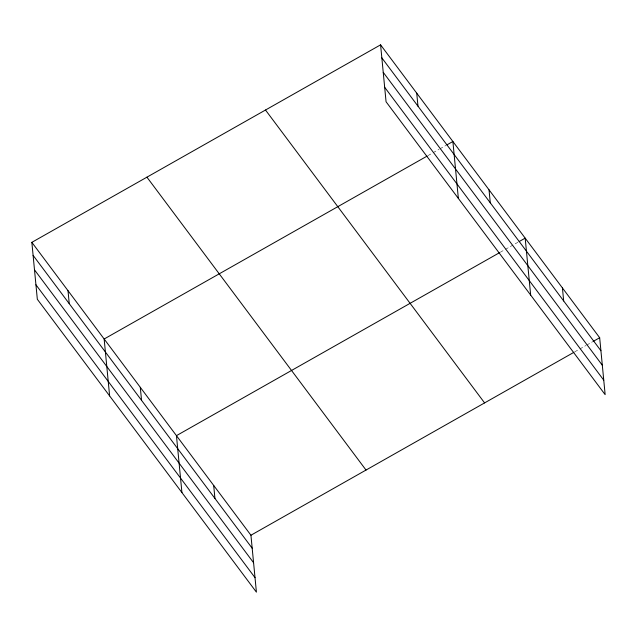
<?xml version="1.0" encoding="UTF-8"?>
<svg xmlns="http://www.w3.org/2000/svg" width="637" height="637" viewBox="0 0 637 637"><rect width="100%" height="100%" fill="white"/><g stroke="black" fill="none" stroke-linecap="round" stroke-linejoin="round"><path stroke-width="0.48" stroke-dasharray="3.19 2.39" d="M427.976 155.603L432.268 153.175M433.128 152.681L439.14 149.281M440 148.795L446.011 145.387M500.276 252.252L504.568 249.823M505.428 249.338L518.311 242.044M574.765 351.831L579.057 349.402M579.917 348.917L585.929 345.509M586.788 345.023L592.8 341.623"/><path stroke-width="0.96" d="M31.85 242.347L250.938 535.231L256.416 592.155L37.328 299.271L31.85 242.347L380.584 44.845L599.672 337.729L605.15 394.653L386.062 101.769L380.584 44.845M427.116 156.089L104.15 339.003L109.628 395.919M446.871 144.902L452.883 141.502L458.361 198.418M499.416 252.738L176.449 435.652L181.927 492.576M519.171 241.55L525.183 238.15L530.661 295.074M250.938 535.231L573.905 352.325M593.66 341.137L599.672 337.729M381.834 57.856L600.922 350.74M383.235 72.347L602.315 365.232M384.668 87.277L603.757 380.162M265.502 110.026L484.59 402.903M146.932 177.174L366.02 470.058M33.1 255.357L252.188 548.242M34.502 269.849L253.582 562.734M35.935 284.779L255.023 577.663M562.423 287.94L563.681 300.951M489.033 189.826L490.283 202.837M416.733 93.169L417.983 106.18M213.69 485.442L214.94 498.452M140.299 387.328L141.549 400.339M68 290.671L69.25 303.682"/></g></svg>
